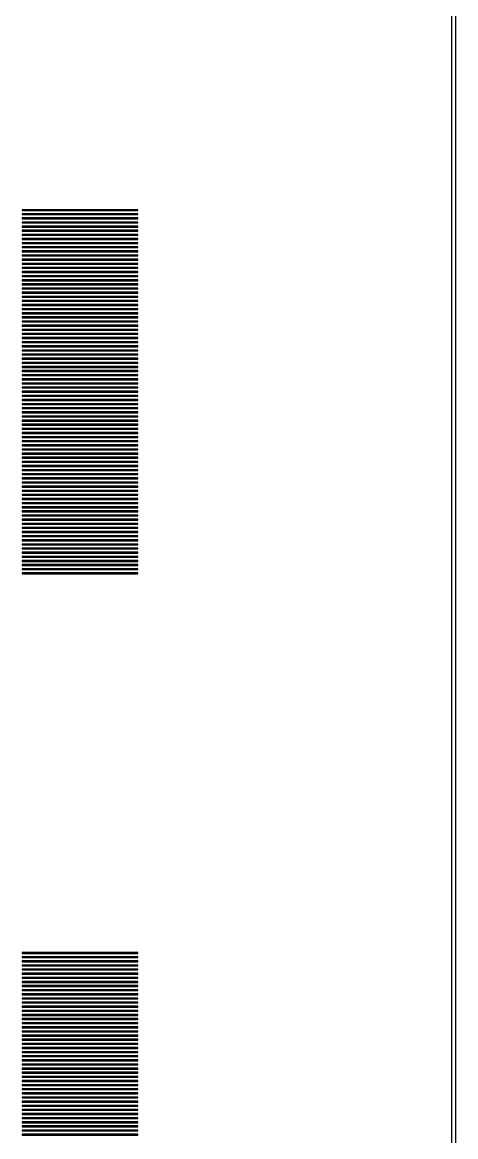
# Model space of a CAD drawing. Extents: x 0 to 72, y 0 to 108.
# Drawn here: x 66.8 to 72.05, y 13.47 to 26.98 of the extents above; entities that cross this region are included whole.
import ezdxf

# ---------------------------------------------------------------- set-up
doc = ezdxf.new("R2010")
doc.units = 0

msp = doc.modelspace()

# ---------------------------------------------------------------- linework, layer by layer
for p, q in [((72.05, -0.04999), (72.05, 108.05)), ((72, 108), (72, 0)), ((68.2, 24.705), (66.8, 24.705)), ((66.8, 24.705), (66.8, 24.695)), ((66.8, 24.695), (68.2, 24.695)), ((68.2, 24.655), (66.8, 24.655)), ((66.8, 24.655), (66.8, 24.645)), ((66.8, 24.645), (68.2, 24.645)), ((68.2, 24.605), (66.8, 24.605)), ((66.8, 24.605), (66.8, 24.595)), ((66.8, 24.595), (68.2, 24.595)), ((68.2, 24.695), (68.2, 24.705)), ((68.2, 24.645), (68.2, 24.655)), ((68.2, 24.595), (68.2, 24.605)), ((68.2, 24.555), (66.8, 24.555)), ((66.8, 24.555), (66.8, 24.545)), ((66.8, 24.545), (68.2, 24.545)), ((68.2, 24.505), (66.8, 24.505)), ((66.8, 24.505), (66.8, 24.495)), ((66.8, 24.495), (68.2, 24.495)), ((68.2, 24.455), (66.8, 24.455)), ((66.8, 24.455), (66.8, 24.445)), ((66.8, 24.445), (68.2, 24.445)), ((68.2, 24.545), (68.2, 24.555)), ((68.2, 24.495), (68.2, 24.505)), ((68.2, 24.445), (68.2, 24.455)), ((68.2, 24.405), (66.8, 24.405)), ((66.8, 24.405), (66.8, 24.395)), ((66.8, 24.395), (68.2, 24.395)), ((68.2, 24.355), (66.8, 24.355)), ((66.8, 24.355), (66.8, 24.345)), ((66.8, 24.345), (68.2, 24.345)), ((68.2, 24.305), (66.8, 24.305)), ((66.8, 24.305), (66.8, 24.295)), ((68.2, 24.395), (68.2, 24.405)), ((68.2, 24.345), (68.2, 24.355)), ((68.2, 24.295), (68.2, 24.305)), ((66.8, 24.295), (68.2, 24.295)), ((68.2, 24.255), (66.8, 24.255)), ((66.8, 24.255), (66.8, 24.245)), ((66.8, 24.245), (68.2, 24.245)), ((68.2, 24.205), (66.8, 24.205)), ((66.8, 24.205), (66.8, 24.195)), ((66.8, 24.195), (68.2, 24.195)), ((68.2, 24.245), (68.2, 24.255)), ((68.2, 24.195), (68.2, 24.205)), ((68.2, 24.155), (66.8, 24.155)), ((66.8, 24.155), (66.8, 24.145)), ((66.8, 24.145), (68.2, 24.145)), ((68.2, 24.105), (66.8, 24.105)), ((66.8, 24.105), (66.8, 24.095)), ((66.8, 24.095), (68.2, 24.095)), ((68.2, 24.055), (66.8, 24.055)), ((66.8, 24.055), (66.8, 24.045)), ((66.8, 24.045), (68.2, 24.045)), ((68.2, 24.145), (68.2, 24.155)), ((68.2, 24.095), (68.2, 24.105)), ((68.2, 24.045), (68.2, 24.055)), ((68.2, 24.005), (66.8, 24.005)), ((66.8, 24.005), (66.8, 23.995)), ((66.8, 23.995), (68.2, 23.995)), ((68.2, 23.955), (66.8, 23.955)), ((66.8, 23.955), (66.8, 23.945)), ((66.8, 23.945), (68.2, 23.945)), ((68.2, 23.905), (66.8, 23.905)), ((66.8, 23.905), (66.8, 23.895)), ((68.2, 23.995), (68.2, 24.005)), ((68.2, 23.945), (68.2, 23.955)), ((68.2, 23.895), (68.2, 23.905)), ((66.8, 23.895), (68.2, 23.895)), ((68.2, 23.855), (66.8, 23.855)), ((66.8, 23.855), (66.8, 23.845)), ((66.8, 23.845), (68.2, 23.845)), ((68.2, 23.805), (66.8, 23.805)), ((66.8, 23.805), (66.8, 23.795)), ((66.8, 23.795), (68.2, 23.795)), ((68.2, 23.845), (68.2, 23.855)), ((68.2, 23.795), (68.2, 23.805)), ((68.2, 23.755), (66.8, 23.755)), ((66.8, 23.755), (66.8, 23.745)), ((66.8, 23.745), (68.2, 23.745)), ((68.2, 23.705), (66.8, 23.705)), ((66.8, 23.705), (66.8, 23.695)), ((66.8, 23.695), (68.2, 23.695)), ((68.2, 23.655), (66.8, 23.655)), ((66.8, 23.655), (66.8, 23.645)), ((66.8, 23.645), (68.2, 23.645)), ((68.2, 23.745), (68.2, 23.755)), ((68.2, 23.695), (68.2, 23.705)), ((68.2, 23.645), (68.2, 23.655)), ((68.2, 23.605), (66.8, 23.605)), ((66.8, 23.605), (66.8, 23.595)), ((66.8, 23.595), (68.2, 23.595)), ((68.2, 23.555), (66.8, 23.555)), ((66.8, 23.555), (66.8, 23.545)), ((66.8, 23.545), (68.2, 23.545)), ((68.2, 23.505), (66.8, 23.505)), ((66.8, 23.505), (66.8, 23.495)), ((66.8, 23.495), (68.2, 23.495)), ((68.2, 23.595), (68.2, 23.605)), ((68.2, 23.545), (68.2, 23.555)), ((68.2, 23.495), (68.2, 23.505)), ((68.2, 23.455), (66.8, 23.455)), ((66.8, 23.455), (66.8, 23.445)), ((66.8, 23.445), (68.2, 23.445)), ((68.2, 23.405), (66.8, 23.405)), ((66.8, 23.405), (66.8, 23.395)), ((66.8, 23.395), (68.2, 23.395)), ((68.2, 23.445), (68.2, 23.455)), ((68.2, 23.395), (68.2, 23.405)), ((68.2, 23.355), (66.8, 23.355)), ((66.8, 23.355), (66.8, 23.345)), ((66.8, 23.345), (68.2, 23.345)), ((68.2, 23.305), (66.8, 23.305)), ((66.8, 23.305), (66.8, 23.295)), ((66.8, 23.295), (68.2, 23.295)), ((68.2, 23.255), (66.8, 23.255)), ((66.8, 23.255), (66.8, 23.245)), ((66.8, 23.245), (68.2, 23.245)), ((68.2, 23.345), (68.2, 23.355)), ((68.2, 23.295), (68.2, 23.305)), ((68.2, 23.245), (68.2, 23.255)), ((68.2, 23.205), (66.8, 23.205)), ((66.8, 23.205), (66.8, 23.195)), ((66.8, 23.195), (68.2, 23.195)), ((68.2, 23.155), (66.8, 23.155)), ((66.8, 23.155), (66.8, 23.145)), ((66.8, 23.145), (68.2, 23.145)), ((68.2, 23.105), (66.8, 23.105)), ((66.8, 23.105), (66.8, 23.095)), ((66.8, 23.095), (68.2, 23.095)), ((68.2, 23.195), (68.2, 23.205)), ((68.2, 23.145), (68.2, 23.155)), ((68.2, 23.095), (68.2, 23.105)), ((68.2, 23.055), (66.8, 23.055)), ((66.8, 23.055), (66.8, 23.045)), ((66.8, 23.045), (68.2, 23.045)), ((68.2, 23.005), (66.8, 23.005)), ((66.8, 23.005), (66.8, 22.995)), ((66.8, 22.995), (68.2, 22.995)), ((68.2, 22.955), (66.8, 22.955)), ((66.8, 22.955), (66.8, 22.945)), ((68.2, 23.045), (68.2, 23.055)), ((68.2, 22.995), (68.2, 23.005)), ((68.2, 22.945), (68.2, 22.955)), ((66.8, 22.945), (68.2, 22.945)), ((68.2, 22.905), (66.8, 22.905)), ((66.8, 22.905), (66.8, 22.895)), ((66.8, 22.895), (68.2, 22.895)), ((68.2, 22.855), (66.8, 22.855)), ((66.8, 22.855), (66.8, 22.845)), ((66.8, 22.845), (68.2, 22.845)), ((68.2, 22.895), (68.2, 22.905)), ((68.2, 22.845), (68.2, 22.855)), ((68.2, 22.805), (66.8, 22.805)), ((66.8, 22.805), (66.8, 22.795)), ((66.8, 22.795), (68.2, 22.795)), ((68.2, 22.755), (66.8, 22.755)), ((66.8, 22.755), (66.8, 22.745)), ((66.8, 22.745), (68.2, 22.745)), ((68.2, 22.705), (66.8, 22.705)), ((66.8, 22.705), (66.8, 22.695)), ((66.8, 22.695), (68.2, 22.695)), ((68.2, 22.795), (68.2, 22.805)), ((68.2, 22.745), (68.2, 22.755)), ((68.2, 22.695), (68.2, 22.705)), ((68.2, 22.655), (66.8, 22.655)), ((66.8, 22.655), (66.8, 22.645)), ((66.8, 22.645), (68.2, 22.645)), ((68.2, 22.605), (66.8, 22.605)), ((66.8, 22.605), (66.8, 22.595)), ((66.8, 22.595), (68.2, 22.595)), ((68.2, 22.555), (66.8, 22.555)), ((66.8, 22.555), (66.8, 22.545)), ((68.2, 22.645), (68.2, 22.655)), ((68.2, 22.595), (68.2, 22.605)), ((68.2, 22.545), (68.2, 22.555)), ((66.8, 22.545), (68.2, 22.545)), ((68.2, 22.505), (66.8, 22.505)), ((66.8, 22.505), (66.8, 22.495)), ((66.8, 22.495), (68.2, 22.495)), ((68.2, 22.455), (66.8, 22.455)), ((66.8, 22.455), (66.8, 22.445)), ((66.8, 22.445), (68.2, 22.445)), ((68.2, 22.495), (68.2, 22.505)), ((68.2, 22.445), (68.2, 22.455)), ((68.2, 22.405), (66.8, 22.405)), ((66.8, 22.405), (66.8, 22.395)), ((66.8, 22.395), (68.2, 22.395)), ((68.2, 22.355), (66.8, 22.355)), ((66.8, 22.355), (66.8, 22.345)), ((66.8, 22.345), (68.2, 22.345)), ((68.2, 22.305), (66.8, 22.305)), ((66.8, 22.305), (66.8, 22.295)), ((66.8, 22.295), (68.2, 22.295)), ((68.2, 22.395), (68.2, 22.405)), ((68.2, 22.345), (68.2, 22.355)), ((68.2, 22.295), (68.2, 22.305)), ((68.2, 22.255), (66.8, 22.255)), ((66.8, 22.255), (66.8, 22.245)), ((66.8, 22.245), (68.2, 22.245)), ((68.2, 22.205), (66.8, 22.205)), ((66.8, 22.205), (66.8, 22.195)), ((66.8, 22.195), (68.2, 22.195)), ((68.2, 22.155), (66.8, 22.155)), ((66.8, 22.155), (66.8, 22.145)), ((66.8, 22.145), (68.2, 22.145)), ((68.2, 22.245), (68.2, 22.255)), ((68.2, 22.195), (68.2, 22.205)), ((68.2, 22.145), (68.2, 22.155)), ((68.2, 22.105), (66.8, 22.105)), ((66.8, 22.105), (66.8, 22.095)), ((66.8, 22.095), (68.2, 22.095)), ((68.2, 22.055), (66.8, 22.055)), ((66.8, 22.055), (66.8, 22.045)), ((66.8, 22.045), (68.2, 22.045)), ((68.2, 22.095), (68.2, 22.105)), ((68.2, 22.045), (68.2, 22.055)), ((68.2, 22.005), (66.8, 22.005)), ((66.8, 22.005), (66.8, 21.995)), ((66.8, 21.995), (68.2, 21.995)), ((68.2, 21.955), (66.8, 21.955)), ((66.8, 21.955), (66.8, 21.945)), ((66.8, 21.945), (68.2, 21.945)), ((68.2, 21.905), (66.8, 21.905)), ((66.8, 21.905), (66.8, 21.895)), ((66.8, 21.895), (68.2, 21.895)), ((68.2, 21.995), (68.2, 22.005)), ((68.2, 21.945), (68.2, 21.955)), ((68.2, 21.895), (68.2, 21.905)), ((68.2, 21.855), (66.8, 21.855)), ((66.8, 21.855), (66.8, 21.845)), ((66.8, 21.845), (68.2, 21.845)), ((68.2, 21.805), (66.8, 21.805)), ((66.8, 21.805), (66.8, 21.795)), ((66.8, 21.795), (68.2, 21.795)), ((68.2, 21.755), (66.8, 21.755)), ((66.8, 21.755), (66.8, 21.745)), ((66.8, 21.745), (68.2, 21.745)), ((68.2, 21.845), (68.2, 21.855)), ((68.2, 21.795), (68.2, 21.805)), ((68.2, 21.745), (68.2, 21.755)), ((68.2, 21.705), (66.8, 21.705)), ((66.8, 21.705), (66.8, 21.695)), ((66.8, 21.695), (68.2, 21.695)), ((68.2, 21.655), (66.8, 21.655)), ((66.8, 21.655), (66.8, 21.645)), ((66.8, 21.645), (68.2, 21.645)), ((68.2, 21.605), (66.8, 21.605)), ((66.8, 21.605), (66.8, 21.595)), ((68.2, 21.695), (68.2, 21.705)), ((68.2, 21.645), (68.2, 21.655)), ((68.2, 21.595), (68.2, 21.605)), ((66.8, 21.595), (68.2, 21.595)), ((68.2, 21.555), (66.8, 21.555)), ((66.8, 21.555), (66.8, 21.545)), ((66.8, 21.545), (68.2, 21.545)), ((68.2, 21.505), (66.8, 21.505)), ((66.8, 21.505), (66.8, 21.495)), ((66.8, 21.495), (68.2, 21.495)), ((68.2, 21.545), (68.2, 21.555)), ((68.2, 21.495), (68.2, 21.505)), ((68.2, 21.455), (66.8, 21.455)), ((66.8, 21.455), (66.8, 21.445)), ((66.8, 21.445), (68.2, 21.445)), ((68.2, 21.405), (66.8, 21.405)), ((66.8, 21.405), (66.8, 21.395)), ((66.8, 21.395), (68.2, 21.395)), ((68.2, 21.355), (66.8, 21.355)), ((66.8, 21.355), (66.8, 21.345)), ((66.8, 21.345), (68.2, 21.345)), ((68.2, 21.445), (68.2, 21.455)), ((68.2, 21.395), (68.2, 21.405)), ((68.2, 21.345), (68.2, 21.355)), ((68.2, 21.305), (66.8, 21.305)), ((66.8, 21.305), (66.8, 21.295)), ((66.8, 21.295), (68.2, 21.295)), ((68.2, 21.255), (66.8, 21.255)), ((66.8, 21.255), (66.8, 21.245)), ((66.8, 21.245), (68.2, 21.245)), ((68.2, 21.205), (66.8, 21.205)), ((66.8, 21.205), (66.8, 21.195)), ((68.2, 21.295), (68.2, 21.305)), ((68.2, 21.245), (68.2, 21.255)), ((68.2, 21.195), (68.2, 21.205)), ((66.8, 21.195), (68.2, 21.195)), ((68.2, 21.155), (66.8, 21.155)), ((66.8, 21.155), (66.8, 21.145)), ((66.8, 21.145), (68.2, 21.145)), ((68.2, 21.105), (66.8, 21.105)), ((66.8, 21.105), (66.8, 21.095)), ((66.8, 21.095), (68.2, 21.095)), ((68.2, 21.145), (68.2, 21.155)), ((68.2, 21.095), (68.2, 21.105)), ((68.2, 21.055), (66.8, 21.055)), ((66.8, 21.055), (66.8, 21.045)), ((66.8, 21.045), (68.2, 21.045)), ((68.2, 21.005), (66.8, 21.005)), ((66.8, 21.005), (66.8, 20.995)), ((66.8, 20.995), (68.2, 20.995)), ((68.2, 20.955), (66.8, 20.955)), ((66.8, 20.955), (66.8, 20.945)), ((66.8, 20.945), (68.2, 20.945)), ((68.2, 21.045), (68.2, 21.055)), ((68.2, 20.995), (68.2, 21.005)), ((68.2, 20.945), (68.2, 20.955)), ((68.2, 20.905), (66.8, 20.905)), ((66.8, 20.905), (66.8, 20.895)), ((66.8, 20.895), (68.2, 20.895)), ((68.2, 20.855), (66.8, 20.855)), ((66.8, 20.855), (66.8, 20.845)), ((66.8, 20.845), (68.2, 20.845)), ((68.2, 20.805), (66.8, 20.805)), ((66.8, 20.805), (66.8, 20.795)), ((66.8, 20.795), (68.2, 20.795)), ((68.2, 20.895), (68.2, 20.905)), ((68.2, 20.845), (68.2, 20.855)), ((68.2, 20.795), (68.2, 20.805)), ((68.2, 20.755), (66.8, 20.755)), ((66.8, 20.755), (66.8, 20.745)), ((66.8, 20.745), (68.2, 20.745)), ((68.2, 20.705), (66.8, 20.705)), ((66.8, 20.705), (66.8, 20.695)), ((66.8, 20.695), (68.2, 20.695)), ((68.2, 20.745), (68.2, 20.755)), ((68.2, 20.695), (68.2, 20.705)), ((68.2, 20.655), (66.8, 20.655)), ((66.8, 20.655), (66.8, 20.645)), ((66.8, 20.645), (68.2, 20.645)), ((68.2, 20.605), (66.8, 20.605)), ((66.8, 20.605), (66.8, 20.595)), ((66.8, 20.595), (68.2, 20.595)), ((68.2, 20.555), (66.8, 20.555)), ((66.8, 20.555), (66.8, 20.545)), ((66.8, 20.545), (68.2, 20.545)), ((68.2, 20.645), (68.2, 20.655)), ((68.2, 20.595), (68.2, 20.605)), ((68.2, 20.545), (68.2, 20.555)), ((68.2, 20.505), (66.8, 20.505)), ((66.8, 20.505), (66.8, 20.495)), ((66.8, 20.495), (68.2, 20.495)), ((68.2, 20.455), (66.8, 20.455)), ((66.8, 20.455), (66.8, 20.445)), ((66.8, 20.445), (68.2, 20.445)), ((68.2, 20.405), (66.8, 20.405)), ((66.8, 20.405), (66.8, 20.395)), ((66.8, 20.395), (68.2, 20.395)), ((68.2, 20.495), (68.2, 20.505)), ((68.2, 20.445), (68.2, 20.455)), ((68.2, 20.395), (68.2, 20.405)), ((68.2, 20.355), (66.8, 20.355)), ((66.8, 20.355), (66.8, 20.345)), ((66.8, 20.345), (68.2, 20.345)), ((68.2, 20.305), (66.8, 20.305)), ((66.8, 20.305), (66.8, 20.295)), ((66.8, 20.295), (68.2, 20.295)), ((68.2, 20.345), (68.2, 20.355)), ((68.2, 20.295), (68.2, 20.305)), ((68.2, 15.705), (66.8, 15.705)), ((66.8, 15.705), (66.8, 15.695)), ((66.8, 15.695), (68.2, 15.695)), ((68.2, 15.695), (68.2, 15.705)), ((68.2, 15.655), (66.8, 15.655)), ((66.8, 15.655), (66.8, 15.645)), ((66.8, 15.645), (68.2, 15.645)), ((68.2, 15.605), (66.8, 15.605)), ((66.8, 15.605), (66.8, 15.595)), ((66.8, 15.595), (68.2, 15.595)), ((68.2, 15.555), (66.8, 15.555)), ((66.8, 15.555), (66.8, 15.545)), ((66.8, 15.545), (68.2, 15.545)), ((68.2, 15.645), (68.2, 15.655)), ((68.2, 15.595), (68.2, 15.605)), ((68.2, 15.545), (68.2, 15.555)), ((68.2, 15.505), (66.8, 15.505)), ((66.8, 15.505), (66.8, 15.495)), ((66.8, 15.495), (68.2, 15.495)), ((68.2, 15.455), (66.8, 15.455)), ((66.8, 15.455), (66.8, 15.445)), ((66.8, 15.445), (68.2, 15.445)), ((68.2, 15.405), (66.8, 15.405)), ((66.8, 15.405), (66.8, 15.395)), ((66.8, 15.395), (68.2, 15.395)), ((68.2, 15.495), (68.2, 15.505)), ((68.2, 15.445), (68.2, 15.455)), ((68.2, 15.395), (68.2, 15.405)), ((68.2, 15.355), (66.8, 15.355)), ((66.8, 15.355), (66.8, 15.345)), ((66.8, 15.345), (68.2, 15.345)), ((68.2, 15.305), (66.8, 15.305)), ((66.8, 15.305), (66.8, 15.295)), ((66.8, 15.295), (68.2, 15.295)), ((68.2, 15.345), (68.2, 15.355)), ((68.2, 15.295), (68.2, 15.305)), ((68.2, 15.255), (66.8, 15.255)), ((66.8, 15.255), (66.8, 15.245)), ((66.8, 15.245), (68.2, 15.245)), ((68.2, 15.205), (66.8, 15.205)), ((66.8, 15.205), (66.8, 15.195)), ((66.8, 15.195), (68.2, 15.195)), ((68.2, 15.155), (66.8, 15.155)), ((66.8, 15.155), (66.8, 15.145)), ((66.8, 15.145), (68.2, 15.145)), ((68.2, 15.245), (68.2, 15.255)), ((68.2, 15.195), (68.2, 15.205)), ((68.2, 15.145), (68.2, 15.155)), ((68.2, 15.105), (66.8, 15.105)), ((66.8, 15.105), (66.8, 15.095)), ((66.8, 15.095), (68.2, 15.095)), ((68.2, 15.055), (66.8, 15.055)), ((66.8, 15.055), (66.8, 15.045)), ((66.8, 15.045), (68.2, 15.045)), ((68.2, 15.005), (66.8, 15.005)), ((66.8, 15.005), (66.8, 14.995)), ((66.8, 14.995), (68.2, 14.995)), ((68.2, 15.095), (68.2, 15.105)), ((68.2, 15.045), (68.2, 15.055)), ((68.2, 14.995), (68.2, 15.005)), ((68.2, 14.955), (66.8, 14.955)), ((66.8, 14.955), (66.8, 14.945)), ((66.8, 14.945), (68.2, 14.945)), ((68.2, 14.905), (66.8, 14.905)), ((66.8, 14.905), (66.8, 14.895)), ((66.8, 14.895), (68.2, 14.895)), ((68.2, 14.855), (66.8, 14.855)), ((66.8, 14.855), (66.8, 14.845)), ((68.2, 14.945), (68.2, 14.955)), ((68.2, 14.895), (68.2, 14.905)), ((68.2, 14.845), (68.2, 14.855)), ((66.8, 14.845), (68.2, 14.845)), ((68.2, 14.805), (66.8, 14.805)), ((66.8, 14.805), (66.8, 14.795)), ((66.8, 14.795), (68.2, 14.795)), ((68.2, 14.755), (66.8, 14.755)), ((66.8, 14.755), (66.8, 14.745)), ((66.8, 14.745), (68.2, 14.745)), ((68.2, 14.795), (68.2, 14.805)), ((68.2, 14.745), (68.2, 14.755)), ((68.2, 14.705), (66.8, 14.705)), ((66.8, 14.705), (66.8, 14.695)), ((66.8, 14.695), (68.2, 14.695)), ((68.2, 14.655), (66.8, 14.655)), ((66.8, 14.655), (66.8, 14.645)), ((66.8, 14.645), (68.2, 14.645)), ((68.2, 14.605), (66.8, 14.605)), ((66.8, 14.605), (66.8, 14.595)), ((66.8, 14.595), (68.2, 14.595)), ((68.2, 14.695), (68.2, 14.705)), ((68.2, 14.645), (68.2, 14.655)), ((68.2, 14.595), (68.2, 14.605)), ((68.2, 14.555), (66.8, 14.555)), ((66.8, 14.555), (66.8, 14.545)), ((66.8, 14.545), (68.2, 14.545)), ((68.2, 14.505), (66.8, 14.505)), ((66.8, 14.505), (66.8, 14.495)), ((66.8, 14.495), (68.2, 14.495)), ((68.2, 14.455), (66.8, 14.455)), ((66.8, 14.455), (66.8, 14.445)), ((68.2, 14.545), (68.2, 14.555)), ((68.2, 14.495), (68.2, 14.505)), ((68.2, 14.445), (68.2, 14.455)), ((66.8, 14.445), (68.2, 14.445)), ((68.2, 14.405), (66.8, 14.405)), ((66.8, 14.405), (66.8, 14.395)), ((66.8, 14.395), (68.2, 14.395)), ((68.2, 14.355), (66.8, 14.355)), ((66.8, 14.355), (66.8, 14.345)), ((66.8, 14.345), (68.2, 14.345)), ((68.2, 14.395), (68.2, 14.405)), ((68.2, 14.345), (68.2, 14.355)), ((68.2, 14.305), (66.8, 14.305)), ((66.8, 14.305), (66.8, 14.295)), ((66.8, 14.295), (68.2, 14.295)), ((68.2, 14.255), (66.8, 14.255)), ((66.8, 14.255), (66.8, 14.245)), ((66.8, 14.245), (68.2, 14.245)), ((68.2, 14.205), (66.8, 14.205)), ((66.8, 14.205), (66.8, 14.195)), ((66.8, 14.195), (68.2, 14.195)), ((68.2, 14.295), (68.2, 14.305)), ((68.2, 14.245), (68.2, 14.255)), ((68.2, 14.195), (68.2, 14.205)), ((68.2, 14.155), (66.8, 14.155)), ((66.8, 14.155), (66.8, 14.145)), ((66.8, 14.145), (68.2, 14.145)), ((68.2, 14.105), (66.8, 14.105)), ((66.8, 14.105), (66.8, 14.095)), ((66.8, 14.095), (68.2, 14.095)), ((68.2, 14.055), (66.8, 14.055)), ((66.8, 14.055), (66.8, 14.045)), ((66.8, 14.045), (68.2, 14.045)), ((68.2, 14.145), (68.2, 14.155)), ((68.2, 14.095), (68.2, 14.105)), ((68.2, 14.045), (68.2, 14.055)), ((68.2, 14.005), (66.8, 14.005)), ((66.8, 14.005), (66.8, 13.995)), ((66.8, 13.995), (68.2, 13.995)), ((68.2, 13.955), (66.8, 13.955)), ((66.8, 13.955), (66.8, 13.945)), ((66.8, 13.945), (68.2, 13.945)), ((68.2, 13.995), (68.2, 14.005)), ((68.2, 13.945), (68.2, 13.955)), ((68.2, 13.905), (66.8, 13.905)), ((66.8, 13.905), (66.8, 13.895)), ((66.8, 13.895), (68.2, 13.895)), ((68.2, 13.855), (66.8, 13.855)), ((66.8, 13.855), (66.8, 13.845)), ((66.8, 13.845), (68.2, 13.845)), ((68.2, 13.805), (66.8, 13.805)), ((66.8, 13.805), (66.8, 13.795)), ((66.8, 13.795), (68.2, 13.795)), ((68.2, 13.895), (68.2, 13.905)), ((68.2, 13.845), (68.2, 13.855)), ((68.2, 13.795), (68.2, 13.805)), ((68.2, 13.755), (66.8, 13.755)), ((66.8, 13.755), (66.8, 13.745)), ((66.8, 13.745), (68.2, 13.745)), ((68.2, 13.705), (66.8, 13.705)), ((66.8, 13.705), (66.8, 13.695)), ((66.8, 13.695), (68.2, 13.695)), ((68.2, 13.655), (66.8, 13.655)), ((66.8, 13.655), (66.8, 13.645)), ((66.8, 13.645), (68.2, 13.645)), ((68.2, 13.745), (68.2, 13.755)), ((68.2, 13.695), (68.2, 13.705)), ((68.2, 13.645), (68.2, 13.655)), ((68.2, 13.605), (66.8, 13.605)), ((66.8, 13.605), (66.8, 13.595)), ((66.8, 13.595), (68.2, 13.595)), ((68.2, 13.555), (66.8, 13.555)), ((66.8, 13.555), (66.8, 13.545)), ((66.8, 13.545), (68.2, 13.545)), ((68.2, 13.505), (66.8, 13.505)), ((66.8, 13.505), (66.8, 13.495)), ((68.2, 13.595), (68.2, 13.605)), ((68.2, 13.545), (68.2, 13.555)), ((68.2, 13.495), (68.2, 13.505)), ((66.8, 13.495), (68.2, 13.495))]:
    msp.add_line(p, q)

doc.saveas('drawing.dxf')
